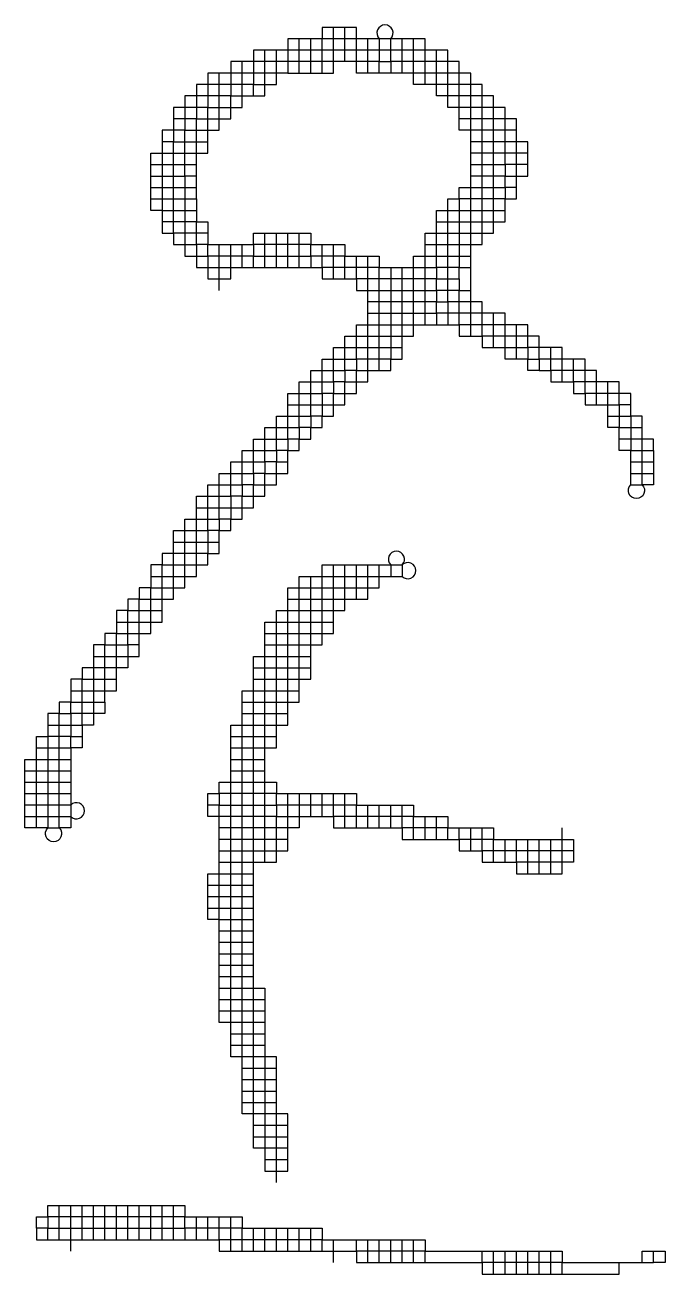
# Model space of a CAD drawing. Extents: x -138012 to 2129925, y -311560 to 0.
# Drawn here: x -133955 to -133675, y -174320 to -173774 of the extents above; entities that cross this region are included whole.
import ezdxf

# ---------------------------------------------------------------- set-up
doc = ezdxf.new("R2010")
doc.units = 0
doc.header["$LTSCALE"] = 1000
doc.header["$MEASUREMENT"] = 0
doc.layers.get('0').update_dxf_attribs({"linetype": 'CONTINUOUS'})
doc.layers.add('PUB_TEXT', color=7, linetype='CONTINUOUS')

# ---------------------------------------------------------------- blocks, each defined once
blk = doc.blocks.new('TSH')
at = {"color": 37, "linetype": 'Continuous'}
blk.add_lwpolyline([(863660.99, -675392.7), (863665.99, -675392.7), (863670.99, -675392.7), (863675.99, -675392.7), (863675.99, -675387.7), (863675.99, -675382.7), (863675.99, -675377.7), (863675.99, -675372.7), (863680.99, -675372.7), (863680.99, -675367.7), (863685.99, -675367.7), (863685.99, -675362.7), (863685.99, -675357.7), (863690.99, -675357.7), (863690.99, -675352.7), (863695.99, -675352.7), (863695.99, -675347.7), (863700.99, -675347.7), (863700.99, -675342.7), (863705.99, -675342.7), (863705.99, -675337.7), (863710.99, -675337.7), (863710.99, -675332.7), (863715.99, -675332.7), (863715.99, -675327.7), (863720.99, -675327.7), (863720.99, -675322.7), (863725.99, -675322.7), (863725.99, -675317.7), (863725.99, -675312.7), (863730.99, -675312.7), (863730.99, -675307.7), (863735.99, -675307.7), (863735.99, -675302.7), (863740.99, -675302.7), (863740.99, -675297.7), (863745.99, -675297.7), (863745.99, -675292.7), (863750.99, -675292.7), (863750.99, -675287.7), (863755.99, -675287.7), (863760.99, -675287.7), (863765.99, -675287.7), (863770.99, -675287.7), (863775.99, -675287.7), (863775.99, -675282.7), (863775.99, -675277.7), (863775.99, -675272.7), (863775.99, -675267.7), (863775.99, -675262.7), (863775.99, -675257.7), (863780.99, -675257.7), (863785.99, -675257.7), (863785.99, -675252.7), (863790.99, -675252.7), (863790.99, -675247.7), (863790.99, -675242.7), (863795.99, -675242.7), (863795.99, -675247.7), (863800.99, -675247.7), (863805.99, -675247.7), (863805.99, -675242.7), (863810.99, -675242.7), (863810.99, -675237.7), (863815.99, -675237.7), (863815.99, -675232.7), (863815.99, -675227.7), (863820.99, -675227.7), (863820.99, -675222.7), (863820.99, -675217.7), (863825.99, -675217.7), (863825.99, -675212.7), (863825.99, -675207.7), (863825.99, -675202.7), (863820.99, -675202.7), (863820.99, -675197.7), (863820.99, -675192.7), (863815.99, -675192.7), (863815.99, -675187.7), (863810.99, -675187.7), (863810.99, -675182.7), (863805.99, -675182.7), (863805.99, -675177.7), (863800.99, -675177.7), (863800.99, -675172.7), (863795.99, -675172.7), (863795.99, -675167.7), (863790.99, -675167.7), (863790.99, -675162.7), (863780.99, -675162.7), (863780.99, -675157.7), (863765.99, -675157.7, 2.414214), (863760.99, -675157.7), (863760.99, -675162.7), (863755.99, -675162.7), (863750.99, -675162.7), (863745.99, -675162.7), (863740.99, -675162.7), (863735.99, -675162.7), (863730.99, -675162.7), (863725.99, -675162.7), (863720.99, -675162.7), (863720.99, -675167.7), (863715.99, -675167.7), (863710.99, -675167.7), (863705.99, -675167.7), (863705.99, -675172.7), (863700.99, -675172.7), (863695.99, -675172.7), (863695.99, -675177.7), (863690.99, -675177.7), (863685.99, -675177.7), (863685.99, -675182.7), (863680.99, -675182.7), (863680.99, -675187.7), (863675.99, -675187.7), (863675.99, -675192.7), (863670.99, -675192.7)], format="xyb", dxfattribs=at)
at = {"color": 252, "linetype": 'Continuous'}
for points in [[(863720.99, -675172.7), (863725.99, -675172.7), (863730.99, -675172.7), (863735.99, -675172.7), (863740.99, -675172.7), (863740.99, -675167.7), (863740.99, -675162.7), (863740.99, -675157.7), (863740.99, -675152.7)], [(863680.99, -675362.7), (863685.99, -675362.7), (863690.99, -675362.7), (863695.99, -675362.7), (863700.99, -675362.7), (863700.99, -675357.7), (863705.99, -675357.7), (863705.99, -675352.7), (863710.99, -675352.7), (863710.99, -675347.7), (863715.99, -675347.7), (863720.99, -675347.7), (863720.99, -675342.7), (863720.99, -675337.7), (863725.99, -675337.7), (863725.99, -675332.7), (863730.99, -675332.7), (863730.99, -675327.7), (863735.99, -675327.7), (863735.99, -675322.7), (863740.99, -675322.7), (863740.99, -675317.7), (863745.99, -675317.7), (863745.99, -675312.7), (863750.99, -675312.7), (863750.99, -675307.7), (863750.99, -675302.7), (863755.99, -675302.7), (863760.99, -675302.7), (863765.99, -675302.7), (863765.99, -675297.7), (863770.99, -675297.7), (863770.99, -675292.7), (863770.99, -675287.7), (863770.99, -675282.7), (863770.99, -675277.7), (863770.99, -675272.7), (863770.99, -675267.7), (863770.99, -675262.7), (863770.99, -675257.7)], [(863645.99, -675412.7), (863650.99, -675412.7), (863655.99, -675412.7), (863655.99, -675407.7), (863660.99, -675407.7), (863660.99, -675402.7), (863665.99, -675402.7), (863670.99, -675402.7), (863670.99, -675397.7), (863675.99, -675397.7), (863675.99, -675392.7), (863680.99, -675392.7), (863680.99, -675387.7), (863685.99, -675387.7), (863685.99, -675382.7), (863690.99, -675382.7), (863690.99, -675377.7), (863690.99, -675372.7), (863695.99, -675372.7), (863695.99, -675367.7), (863700.99, -675367.7), (863700.99, -675362.7), (863705.99, -675362.7), (863705.99, -675357.7), (863710.99, -675357.7), (863710.99, -675352.7), (863715.99, -675352.7), (863715.99, -675347.7), (863715.99, -675342.7), (863720.99, -675342.7)], [(863690.99, -675517.7), (863695.99, -675517.7), (863700.99, -675517.7), (863705.99, -675517.7), (863710.99, -675517.7), (863715.99, -675517.7), (863715.99, -675512.7), (863720.99, -675512.7), (863720.99, -675507.7), (863720.99, -675502.7), (863720.99, -675497.7), (863720.99, -675492.7), (863720.99, -675487.7)], [(863785.99, -675507.7), (863785.99, -675502.7), (863785.99, -675497.7)], [(863825.99, -675522.7), (863825.99, -675517.7), (863825.99, -675512.7), (863825.99, -675507.7)], [(863830.99, -675522.7), (863830.99, -675517.7), (863830.99, -675512.7), (863830.99, -675507.7)], [(863610.99, -675677.7), (863610.99, -675682.7), (863615.99, -675682.7), (863615.99, -675677.7), (863610.99, -675677.7), (863610.99, -675672.7), (863615.99, -675672.7), (863615.99, -675667.7), (863675.99, -675667.7), (863675.99, -675672.7), (863700.99, -675672.7), (863700.99, -675677.7), (863735.99, -675677.7), (863735.99, -675682.7), (863780.99, -675682.7), (863780.99, -675687.7), (863840.99, -675687.7), (863840.99, -675692.7), (863875.99, -675692.7), (863880.99, -675692.7), (863880.99, -675687.7)], [(863665.99, -675682.7), (863665.99, -675677.7), (863665.99, -675672.7), (863665.99, -675667.7)], [(863670.99, -675682.7), (863670.99, -675677.7), (863670.99, -675672.7), (863670.99, -675667.7)], [(863695.99, -675687.7), (863695.99, -675682.7), (863695.99, -675677.7), (863695.99, -675672.7)], [(863725.99, -675687.7), (863725.99, -675682.7), (863725.99, -675677.7)], [(863615.99, -675682.7), (863620.99, -675682.7), (863625.99, -675682.7), (863630.99, -675682.7), (863635.99, -675682.7), (863640.99, -675682.7), (863645.99, -675682.7), (863650.99, -675682.7), (863655.99, -675682.7), (863660.99, -675682.7), (863665.99, -675682.7), (863670.99, -675682.7), (863675.99, -675682.7), (863680.99, -675682.7), (863685.99, -675682.7), (863690.99, -675682.7), (863690.99, -675687.7), (863695.99, -675687.7), (863700.99, -675687.7), (863705.99, -675687.7), (863710.99, -675687.7), (863715.99, -675687.7), (863720.99, -675687.7), (863725.99, -675687.7), (863730.99, -675687.7), (863735.99, -675687.7), (863740.99, -675687.7), (863745.99, -675687.7), (863750.99, -675687.7), (863750.99, -675692.7), (863755.99, -675692.7), (863760.99, -675692.7), (863765.99, -675692.7), (863770.99, -675692.7), (863775.99, -675692.7), (863780.99, -675692.7), (863785.99, -675692.7), (863790.99, -675692.7), (863795.99, -675692.7), (863800.99, -675692.7), (863805.99, -675692.7), (863805.99, -675697.7), (863810.99, -675697.7), (863815.99, -675697.7), (863820.99, -675697.7), (863825.99, -675697.7), (863830.99, -675697.7), (863835.99, -675697.7), (863840.99, -675697.7), (863845.99, -675697.7), (863850.99, -675697.7), (863855.99, -675697.7), (863860.99, -675697.7), (863865.99, -675697.7), (863865.99, -675692.7)], [(863740.99, -675692.7), (863740.99, -675687.7), (863740.99, -675682.7)], [(863755.99, -675692.7), (863755.99, -675687.7), (863755.99, -675682.7)], [(863760.99, -675692.7), (863760.99, -675687.7), (863760.99, -675682.7)], [(863765.99, -675692.7), (863765.99, -675687.7), (863765.99, -675682.7)], [(863770.99, -675692.7), (863770.99, -675687.7), (863770.99, -675682.7)], [(863775.99, -675692.7), (863775.99, -675687.7), (863775.99, -675682.7)], [(863810.99, -675697.7), (863810.99, -675692.7), (863810.99, -675687.7)], [(863815.99, -675697.7), (863815.99, -675692.7), (863815.99, -675687.7)], [(863820.99, -675697.7), (863820.99, -675692.7), (863820.99, -675687.7)], [(863825.99, -675697.7), (863825.99, -675692.7), (863825.99, -675687.7)], [(863830.99, -675697.7), (863830.99, -675692.7), (863830.99, -675687.7)], [(863835.99, -675697.7), (863835.99, -675692.7), (863835.99, -675687.7)]]:
    blk.add_lwpolyline(points, dxfattribs=at)
at = {"color": 117, "linetype": 'Continuous'}
for points in [[(863780.99, -675247.7), (863785.99, -675247.7), (863785.99, -675242.7), (863790.99, -675242.7), (863790.99, -675237.7), (863790.99, -675232.7), (863795.99, -675232.7), (863795.99, -675237.7), (863800.99, -675237.7), (863805.99, -675237.7), (863810.99, -675237.7), (863810.99, -675232.7), (863810.99, -675227.7), (863810.99, -675222.7), (863810.99, -675217.7), (863810.99, -675212.7), (863810.99, -675207.7), (863810.99, -675202.7), (863810.99, -675197.7), (863810.99, -675192.7), (863810.99, -675187.7), (863805.99, -675187.7), (863805.99, -675182.7), (863800.99, -675182.7), (863800.99, -675177.7), (863795.99, -675177.7), (863795.99, -675172.7), (863790.99, -675172.7), (863790.99, -675167.7), (863785.99, -675167.7), (863780.99, -675167.7), (863780.99, -675162.7), (863775.99, -675162.7), (863770.99, -675162.7), (863765.99, -675162.7), (863765.99, -675157.7), (863760.99, -675157.7), (863750.99, -675157.7), (863750.99, -675152.7), (863735.99, -675152.7), (863735.99, -675157.7)], [(863665.99, -675207.7), (863670.99, -675207.7), (863670.99, -675202.7), (863675.99, -675202.7), (863675.99, -675197.7), (863680.99, -675197.7), (863680.99, -675192.7), (863685.99, -675192.7), (863685.99, -675187.7), (863690.99, -675187.7), (863695.99, -675187.7), (863700.99, -675187.7), (863700.99, -675182.7), (863700.99, -675177.7), (863700.99, -675172.7), (863700.99, -675167.7)], [(863800.99, -675212.7), (863805.99, -675212.7), (863810.99, -675212.7), (863815.99, -675212.7), (863815.99, -675217.7), (863820.99, -675217.7), (863820.99, -675212.7), (863815.99, -675212.7), (863815.99, -675207.7), (863810.99, -675207.7), (863805.99, -675207.7), (863800.99, -675207.7)], [(863820.99, -675222.7), (863815.99, -675222.7), (863815.99, -675217.7), (863810.99, -675217.7), (863805.99, -675217.7), (863800.99, -675217.7)], [(863870.99, -675347.7), (863875.99, -675347.7), (863880.99, -675347.7)], [(863705.99, -675637.7), (863710.99, -675637.7), (863715.99, -675637.7), (863720.99, -675637.7)]]:
    blk.add_lwpolyline(points, dxfattribs=at)
at = {"color": 251, "linetype": 'Continuous'}
for points in [[(863745.99, -675167.7), (863745.99, -675162.7), (863745.99, -675157.7), (863745.99, -675152.7)], [(863750.99, -675157.7), (863745.99, -675157.7), (863740.99, -675157.7), (863735.99, -675157.7), (863720.99, -675157.7), (863720.99, -675162.7), (863705.99, -675162.7), (863705.99, -675167.7), (863695.99, -675167.7), (863695.99, -675172.7), (863685.99, -675172.7), (863685.99, -675177.7), (863680.99, -675177.7), (863680.99, -675182.7), (863675.99, -675182.7), (863675.99, -675187.7), (863670.99, -675187.7), (863670.99, -675192.7), (863670.99, -675197.7), (863665.99, -675197.7), (863665.99, -675202.7), (863665.99, -675207.7), (863665.99, -675212.7), (863665.99, -675217.7), (863665.99, -675222.7), (863665.99, -675227.7), (863665.99, -675232.7), (863665.99, -675237.7), (863665.99, -675242.7), (863670.99, -675242.7), (863670.99, -675247.7), (863675.99, -675247.7), (863675.99, -675252.7), (863680.99, -675252.7), (863680.99, -675257.7), (863685.99, -675257.7), (863685.99, -675262.7), (863690.99, -675262.7), (863695.99, -675262.7), (863695.99, -675257.7), (863695.99, -675252.7), (863695.99, -675247.7)], [(863725.99, -675172.7), (863725.99, -675167.7), (863725.99, -675162.7), (863725.99, -675157.7)], [(863730.99, -675172.7), (863730.99, -675167.7), (863730.99, -675162.7), (863730.99, -675157.7)], [(863735.99, -675172.7), (863735.99, -675167.7), (863735.99, -675162.7), (863735.99, -675157.7)], [(863760.99, -675172.7), (863760.99, -675167.7), (863755.99, -675167.7), (863750.99, -675167.7), (863750.99, -675162.7), (863750.99, -675157.7)], [(863755.99, -675172.7), (863755.99, -675167.7), (863755.99, -675162.7), (863755.99, -675157.7)], [(863770.99, -675172.7), (863770.99, -675167.7), (863770.99, -675162.7), (863770.99, -675157.7)], [(863780.99, -675177.7), (863780.99, -675172.7), (863775.99, -675172.7), (863775.99, -675167.7), (863775.99, -675162.7), (863775.99, -675157.7)], [(863660.99, -675212.7), (863665.99, -675212.7), (863670.99, -675212.7), (863670.99, -675207.7), (863675.99, -675207.7), (863675.99, -675202.7), (863680.99, -675202.7), (863680.99, -675197.7), (863685.99, -675197.7), (863690.99, -675197.7), (863690.99, -675192.7), (863695.99, -675192.7), (863695.99, -675187.7), (863695.99, -675182.7), (863700.99, -675182.7), (863705.99, -675182.7), (863710.99, -675182.7), (863710.99, -675177.7), (863715.99, -675177.7), (863715.99, -675172.7), (863715.99, -675167.7), (863715.99, -675162.7)], [(863765.99, -675167.7), (863765.99, -675162.7), (863760.99, -675162.7), (863760.99, -675167.7), (863765.99, -675167.7)], [(863800.99, -675287.7), (863800.99, -675282.7), (863800.99, -675277.7), (863800.99, -675272.7), (863800.99, -675267.7), (863800.99, -675262.7), (863800.99, -675257.7), (863800.99, -675252.7), (863800.99, -675247.7), (863800.99, -675242.7), (863800.99, -675237.7), (863800.99, -675232.7), (863800.99, -675227.7), (863800.99, -675222.7), (863800.99, -675217.7), (863800.99, -675212.7), (863800.99, -675207.7), (863800.99, -675202.7), (863800.99, -675197.7), (863795.99, -675197.7), (863795.99, -675192.7), (863795.99, -675187.7), (863795.99, -675182.7), (863790.99, -675182.7), (863790.99, -675177.7), (863785.99, -675177.7), (863785.99, -675172.7), (863785.99, -675167.7), (863785.99, -675162.7)], [(863825.99, -675207.7), (863820.99, -675207.7), (863820.99, -675202.7), (863815.99, -675202.7), (863815.99, -675197.7), (863810.99, -675197.7), (863805.99, -675197.7), (863805.99, -675192.7), (863800.99, -675192.7), (863800.99, -675187.7), (863795.99, -675187.7), (863790.99, -675187.7), (863790.99, -675182.7), (863785.99, -675182.7), (863785.99, -675177.7), (863780.99, -675177.7), (863775.99, -675177.7), (863775.99, -675172.7), (863770.99, -675172.7), (863765.99, -675172.7), (863760.99, -675172.7), (863755.99, -675172.7), (863750.99, -675172.7), (863750.99, -675167.7), (863745.99, -675167.7), (863740.99, -675167.7), (863735.99, -675167.7), (863730.99, -675167.7), (863725.99, -675167.7), (863720.99, -675167.7), (863720.99, -675172.7), (863715.99, -675172.7), (863710.99, -675172.7), (863705.99, -675172.7), (863705.99, -675177.7), (863700.99, -675177.7), (863695.99, -675177.7), (863695.99, -675182.7), (863690.99, -675182.7), (863685.99, -675182.7), (863685.99, -675187.7), (863680.99, -675187.7), (863680.99, -675192.7), (863675.99, -675192.7), (863675.99, -675197.7), (863670.99, -675197.7), (863670.99, -675202.7), (863665.99, -675202.7)], [(863680.99, -675217.7), (863680.99, -675212.7), (863680.99, -675207.7), (863685.99, -675207.7), (863685.99, -675202.7), (863685.99, -675197.7), (863685.99, -675192.7), (863690.99, -675192.7), (863690.99, -675187.7), (863690.99, -675182.7), (863690.99, -675177.7), (863690.99, -675172.7)], [(863660.99, -675217.7), (863665.99, -675217.7), (863670.99, -675217.7), (863675.99, -675217.7), (863675.99, -675212.7), (863680.99, -675212.7)], [(863680.99, -675227.7), (863680.99, -675222.7), (863680.99, -675217.7), (863675.99, -675217.7), (863675.99, -675222.7), (863675.99, -675227.7), (863675.99, -675232.7), (863675.99, -675237.7), (863675.99, -675242.7), (863675.99, -675247.7), (863680.99, -675247.7), (863680.99, -675252.7), (863685.99, -675252.7), (863685.99, -675257.7), (863690.99, -675257.7), (863695.99, -675257.7), (863700.99, -675257.7), (863705.99, -675257.7), (863710.99, -675257.7), (863715.99, -675257.7), (863720.99, -675257.7), (863725.99, -675257.7), (863730.99, -675257.7), (863735.99, -675257.7), (863735.99, -675262.7), (863740.99, -675262.7), (863745.99, -675262.7), (863750.99, -675262.7), (863750.99, -675267.7), (863755.99, -675267.7), (863760.99, -675267.7), (863765.99, -675267.7), (863770.99, -675267.7), (863775.99, -675267.7), (863780.99, -675267.7), (863785.99, -675267.7), (863785.99, -675262.7), (863790.99, -675262.7), (863790.99, -675257.7), (863790.99, -675252.7), (863795.99, -675252.7), (863795.99, -675257.7), (863800.99, -675257.7)], [(863660.99, -675222.7), (863665.99, -675222.7), (863670.99, -675222.7), (863675.99, -675222.7), (863680.99, -675222.7)], [(863780.99, -675282.7), (863780.99, -675277.7), (863780.99, -675272.7), (863780.99, -675267.7), (863780.99, -675262.7), (863780.99, -675257.7), (863780.99, -675252.7), (863780.99, -675247.7), (863780.99, -675242.7), (863785.99, -675242.7), (863785.99, -675237.7), (863785.99, -675232.7), (863790.99, -675232.7), (863790.99, -675227.7), (863795.99, -675227.7), (863795.99, -675222.7), (863800.99, -675222.7), (863805.99, -675222.7), (863810.99, -675222.7), (863815.99, -675222.7), (863815.99, -675227.7), (863810.99, -675227.7), (863805.99, -675227.7), (863800.99, -675227.7), (863795.99, -675227.7), (863795.99, -675232.7), (863800.99, -675232.7), (863805.99, -675232.7), (863810.99, -675232.7), (863815.99, -675232.7)], [(863660.99, -675227.7), (863665.99, -675227.7), (863670.99, -675227.7), (863675.99, -675227.7), (863680.99, -675227.7), (863680.99, -675232.7), (863680.99, -675237.7), (863685.99, -675237.7), (863685.99, -675242.7), (863685.99, -675247.7), (863705.99, -675247.7), (863705.99, -675242.7), (863730.99, -675242.7), (863730.99, -675247.7), (863745.99, -675247.7), (863745.99, -675252.7), (863760.99, -675252.7), (863760.99, -675257.7), (863775.99, -675257.7), (863775.99, -675252.7), (863780.99, -675252.7), (863785.99, -675252.7), (863785.99, -675247.7), (863790.99, -675247.7), (863795.99, -675247.7), (863795.99, -675252.7), (863800.99, -675252.7)], [(863710.99, -675257.7), (863710.99, -675252.7), (863710.99, -675247.7), (863710.99, -675242.7)], [(863715.99, -675257.7), (863715.99, -675252.7), (863715.99, -675247.7), (863715.99, -675242.7)], [(863720.99, -675257.7), (863720.99, -675252.7), (863720.99, -675247.7), (863720.99, -675242.7)], [(863725.99, -675257.7), (863725.99, -675252.7), (863725.99, -675247.7), (863725.99, -675242.7)], [(863690.99, -675267.7), (863690.99, -675262.7), (863690.99, -675257.7), (863690.99, -675252.7), (863690.99, -675247.7)], [(863740.99, -675262.7), (863740.99, -675257.7), (863740.99, -675252.7), (863740.99, -675247.7)], [(863720.99, -675317.7), (863725.99, -675317.7), (863730.99, -675317.7), (863735.99, -675317.7), (863740.99, -675317.7), (863740.99, -675312.7), (863745.99, -675312.7), (863745.99, -675307.7), (863750.99, -675307.7), (863755.99, -675307.7), (863755.99, -675302.7), (863755.99, -675297.7), (863755.99, -675292.7), (863755.99, -675287.7), (863755.99, -675282.7), (863755.99, -675277.7), (863755.99, -675272.7), (863755.99, -675267.7), (863755.99, -675262.7), (863755.99, -675257.7), (863755.99, -675252.7)], [(863755.99, -675277.7), (863760.99, -675277.7), (863765.99, -675277.7), (863770.99, -675277.7), (863775.99, -675277.7), (863780.99, -675277.7), (863785.99, -675277.7), (863785.99, -675272.7), (863790.99, -675272.7), (863790.99, -675267.7), (863790.99, -675262.7), (863795.99, -675262.7), (863795.99, -675267.7), (863800.99, -675267.7)], [(863870.99, -675352.7), (863875.99, -675352.7), (863875.99, -675347.7), (863875.99, -675342.7), (863875.99, -675337.7), (863875.99, -675332.7), (863875.99, -675327.7), (863875.99, -675322.7), (863870.99, -675322.7), (863870.99, -675317.7), (863870.99, -675312.7), (863865.99, -675312.7), (863865.99, -675307.7), (863855.99, -675307.7), (863855.99, -675302.7), (863850.99, -675302.7), (863850.99, -675297.7), (863840.99, -675297.7), (863840.99, -675292.7), (863830.99, -675292.7), (863830.99, -675287.7), (863825.99, -675287.7), (863825.99, -675282.7), (863815.99, -675282.7), (863815.99, -675277.7), (863805.99, -675277.7), (863805.99, -675272.7), (863800.99, -675272.7), (863795.99, -675272.7), (863795.99, -675267.7), (863790.99, -675267.7), (863785.99, -675267.7), (863785.99, -675272.7), (863780.99, -675272.7), (863775.99, -675272.7), (863770.99, -675272.7), (863765.99, -675272.7), (863760.99, -675272.7), (863755.99, -675272.7)], [(863870.99, -675317.7), (863865.99, -675317.7), (863865.99, -675312.7), (863860.99, -675312.7), (863855.99, -675312.7), (863855.99, -675307.7), (863850.99, -675307.7), (863850.99, -675302.7), (863845.99, -675302.7), (863840.99, -675302.7), (863840.99, -675297.7), (863835.99, -675297.7), (863830.99, -675297.7), (863830.99, -675292.7), (863825.99, -675292.7), (863825.99, -675287.7), (863820.99, -675287.7), (863815.99, -675287.7), (863815.99, -675282.7), (863810.99, -675282.7), (863805.99, -675282.7), (863805.99, -675277.7), (863800.99, -675277.7), (863795.99, -675277.7), (863795.99, -675272.7), (863790.99, -675272.7), (863790.99, -675277.7), (863790.99, -675282.7)], [(863830.99, -675302.7), (863825.99, -675302.7), (863825.99, -675297.7), (863820.99, -675297.7), (863815.99, -675297.7), (863815.99, -675292.7), (863815.99, -675287.7), (863810.99, -675287.7), (863805.99, -675287.7), (863805.99, -675282.7), (863800.99, -675282.7), (863795.99, -675282.7), (863795.99, -675277.7), (863790.99, -675277.7), (863785.99, -675277.7), (863785.99, -675282.7)], [(863810.99, -675292.7), (863810.99, -675287.7), (863810.99, -675282.7), (863810.99, -675277.7)], [(863615.99, -675457.7), (863620.99, -675457.7), (863620.99, -675452.7), (863625.99, -675452.7), (863625.99, -675447.7), (863630.99, -675447.7), (863630.99, -675442.7), (863635.99, -675442.7), (863640.99, -675442.7), (863645.99, -675442.7), (863645.99, -675437.7), (863645.99, -675432.7), (863645.99, -675427.7), (863645.99, -675422.7), (863650.99, -675422.7), (863650.99, -675417.7), (863655.99, -675417.7), (863655.99, -675412.7), (863660.99, -675412.7), (863665.99, -675412.7), (863665.99, -675407.7), (863665.99, -675402.7), (863665.99, -675397.7), (863670.99, -675397.7), (863670.99, -675392.7), (863670.99, -675387.7), (863670.99, -675382.7), (863670.99, -675377.7), (863670.99, -675372.7), (863675.99, -675372.7), (863675.99, -675367.7), (863680.99, -675367.7), (863680.99, -675362.7), (863680.99, -675357.7), (863685.99, -675357.7), (863685.99, -675352.7), (863690.99, -675352.7), (863690.99, -675347.7), (863695.99, -675347.7), (863695.99, -675342.7), (863700.99, -675342.7), (863700.99, -675337.7), (863705.99, -675337.7), (863705.99, -675332.7), (863710.99, -675332.7), (863710.99, -675327.7), (863715.99, -675327.7), (863715.99, -675322.7), (863720.99, -675322.7), (863720.99, -675317.7), (863720.99, -675312.7), (863725.99, -675312.7), (863725.99, -675307.7), (863730.99, -675307.7), (863730.99, -675302.7), (863735.99, -675302.7), (863735.99, -675297.7), (863740.99, -675297.7), (863740.99, -675292.7), (863745.99, -675292.7), (863745.99, -675287.7), (863750.99, -675287.7), (863750.99, -675282.7), (863755.99, -675282.7), (863760.99, -675282.7), (863765.99, -675282.7), (863770.99, -675282.7), (863775.99, -675282.7), (863780.99, -675282.7), (863785.99, -675282.7), (863790.99, -675282.7), (863795.99, -675282.7), (863795.99, -675287.7), (863800.99, -675287.7), (863805.99, -675287.7), (863805.99, -675292.7), (863810.99, -675292.7), (863815.99, -675292.7), (863820.99, -675292.7), (863825.99, -675292.7), (863825.99, -675297.7), (863830.99, -675297.7), (863830.99, -675302.7), (863835.99, -675302.7), (863835.99, -675307.7), (863840.99, -675307.7), (863845.99, -675307.7), (863845.99, -675312.7), (863850.99, -675312.7), (863850.99, -675317.7), (863855.99, -675317.7), (863860.99, -675317.7), (863865.99, -675317.7), (863865.99, -675322.7), (863870.99, -675322.7), (863870.99, -675327.7), (863875.99, -675327.7)], [(863820.99, -675297.7), (863820.99, -675292.7), (863820.99, -675287.7), (863820.99, -675282.7)], [(863840.99, -675307.7), (863840.99, -675302.7), (863835.99, -675302.7), (863835.99, -675297.7), (863835.99, -675292.7)], [(863855.99, -675317.7), (863855.99, -675312.7), (863850.99, -675312.7), (863850.99, -675307.7), (863845.99, -675307.7), (863845.99, -675302.7), (863845.99, -675297.7)], [(863880.99, -675337.7), (863880.99, -675332.7), (863875.99, -675332.7), (863870.99, -675332.7), (863865.99, -675332.7)], [(863670.99, -675377.7), (863675.99, -675377.7), (863680.99, -675377.7), (863685.99, -675377.7), (863690.99, -675377.7)], [(863705.99, -675432.7), (863710.99, -675432.7), (863715.99, -675432.7), (863715.99, -675427.7), (863720.99, -675427.7), (863720.99, -675422.7), (863725.99, -675422.7), (863725.99, -675417.7), (863730.99, -675417.7), (863735.99, -675417.7), (863740.99, -675417.7), (863740.99, -675412.7), (863740.99, -675407.7), (863740.99, -675402.7), (863740.99, -675397.7), (863740.99, -675392.7), (863740.99, -675387.7)], [(863710.99, -675422.7), (863715.99, -675422.7), (863715.99, -675417.7), (863720.99, -675417.7), (863720.99, -675412.7), (863725.99, -675412.7), (863725.99, -675407.7), (863730.99, -675407.7), (863735.99, -675407.7), (863735.99, -675402.7), (863740.99, -675402.7), (863745.99, -675402.7), (863750.99, -675402.7), (863755.99, -675402.7), (863755.99, -675397.7), (863760.99, -675397.7), (863760.99, -675392.7), (863760.99, -675387.7)], [(863750.99, -675402.7), (863750.99, -675397.7), (863750.99, -675392.7), (863750.99, -675387.7)], [(863700.99, -675457.7), (863705.99, -675457.7), (863710.99, -675457.7), (863715.99, -675457.7), (863720.99, -675457.7), (863720.99, -675452.7), (863720.99, -675447.7), (863725.99, -675447.7), (863725.99, -675442.7), (863725.99, -675437.7), (863730.99, -675437.7), (863730.99, -675432.7), (863730.99, -675427.7), (863730.99, -675422.7), (863730.99, -675417.7), (863730.99, -675412.7), (863730.99, -675407.7), (863730.99, -675402.7), (863730.99, -675397.7), (863730.99, -675392.7)], [(863635.99, -675427.7), (863640.99, -675427.7), (863645.99, -675427.7), (863650.99, -675427.7), (863655.99, -675427.7), (863655.99, -675422.7), (863655.99, -675417.7), (863660.99, -675417.7), (863660.99, -675412.7), (863660.99, -675407.7), (863665.99, -675407.7)], [(863655.99, -675422.7), (863650.99, -675422.7), (863650.99, -675427.7), (863650.99, -675432.7), (863645.99, -675432.7), (863640.99, -675432.7), (863635.99, -675432.7), (863630.99, -675432.7), (863630.99, -675437.7), (863625.99, -675437.7), (863625.99, -675442.7), (863625.99, -675447.7), (863620.99, -675447.7), (863620.99, -675452.7), (863615.99, -675452.7), (863615.99, -675457.7), (863615.99, -675462.7), (863615.99, -675467.7), (863615.99, -675472.7), (863615.99, -675477.7), (863615.99, -675482.7), (863615.99, -675487.7), (863615.99, -675492.7), (863615.99, -675497.7), (863615.99, -675502.7), (863620.99, -675502.7), (863620.99, -675497.7), (863620.99, -675492.7), (863620.99, -675487.7), (863620.99, -675482.7), (863620.99, -675477.7), (863620.99, -675472.7), (863620.99, -675467.7), (863625.99, -675467.7), (863625.99, -675462.7), (863620.99, -675462.7), (863615.99, -675462.7)], [(863700.99, -675447.7), (863705.99, -675447.7), (863710.99, -675447.7), (863715.99, -675447.7), (863720.99, -675447.7), (863720.99, -675442.7), (863725.99, -675442.7)], [(863605.99, -675482.7), (863610.99, -675482.7), (863615.99, -675482.7), (863620.99, -675482.7), (863625.99, -675482.7)], [(863710.99, -675587.7), (863705.99, -675587.7), (863700.99, -675587.7), (863695.99, -675587.7), (863690.99, -675587.7), (863690.99, -675582.7), (863690.99, -675577.7), (863690.99, -675572.7), (863690.99, -675567.7), (863690.99, -675562.7), (863690.99, -675557.7), (863690.99, -675552.7), (863690.99, -675547.7), (863690.99, -675542.7), (863690.99, -675537.7), (863690.99, -675532.7), (863690.99, -675527.7), (863690.99, -675522.7), (863690.99, -675517.7), (863690.99, -675512.7), (863690.99, -675507.7), (863690.99, -675502.7), (863690.99, -675497.7), (863685.99, -675497.7), (863685.99, -675492.7), (863685.99, -675487.7), (863690.99, -675487.7), (863690.99, -675482.7), (863695.99, -675482.7), (863700.99, -675482.7), (863705.99, -675482.7), (863710.99, -675482.7), (863715.99, -675482.7), (863715.99, -675487.7), (863750.99, -675487.7), (863750.99, -675492.7), (863775.99, -675492.7), (863775.99, -675497.7), (863790.99, -675497.7), (863790.99, -675502.7), (863810.99, -675502.7), (863810.99, -675507.7), (863840.99, -675507.7), (863845.99, -675507.7), (863845.99, -675512.7), (863845.99, -675517.7), (863840.99, -675517.7), (863835.99, -675517.7), (863830.99, -675517.7), (863825.99, -675517.7), (863820.99, -675517.7), (863820.99, -675512.7), (863820.99, -675507.7)], [(863605.99, -675487.7), (863610.99, -675487.7), (863615.99, -675487.7), (863620.99, -675487.7), (863625.99, -675487.7)], [(863725.99, -675487.7), (863725.99, -675492.7), (863725.99, -675497.7), (863725.99, -675502.7), (863720.99, -675502.7), (863715.99, -675502.7), (863715.99, -675497.7), (863710.99, -675497.7), (863705.99, -675497.7), (863700.99, -675497.7), (863695.99, -675497.7), (863690.99, -675497.7), (863690.99, -675492.7), (863695.99, -675492.7), (863700.99, -675492.7), (863705.99, -675492.7), (863710.99, -675492.7), (863715.99, -675492.7), (863715.99, -675497.7), (863720.99, -675497.7), (863725.99, -675497.7), (863730.99, -675497.7), (863735.99, -675497.7), (863740.99, -675497.7), (863740.99, -675502.7), (863745.99, -675502.7), (863750.99, -675502.7), (863755.99, -675502.7), (863760.99, -675502.7), (863765.99, -675502.7), (863770.99, -675502.7), (863770.99, -675507.7), (863775.99, -675507.7), (863780.99, -675507.7), (863785.99, -675507.7), (863790.99, -675507.7), (863795.99, -675507.7), (863795.99, -675512.7), (863800.99, -675512.7), (863805.99, -675512.7), (863805.99, -675517.7), (863810.99, -675517.7), (863815.99, -675517.7), (863820.99, -675517.7), (863820.99, -675522.7), (863825.99, -675522.7), (863830.99, -675522.7), (863835.99, -675522.7), (863840.99, -675522.7), (863840.99, -675517.7), (863840.99, -675512.7), (863840.99, -675507.7), (863840.99, -675502.7)], [(863730.99, -675497.7), (863730.99, -675492.7), (863730.99, -675487.7)], [(863735.99, -675497.7), (863735.99, -675492.7), (863735.99, -675487.7)], [(863750.99, -675502.7), (863750.99, -675497.7), (863745.99, -675497.7), (863740.99, -675497.7), (863740.99, -675492.7), (863740.99, -675487.7)], [(863745.99, -675502.7), (863745.99, -675497.7), (863745.99, -675492.7), (863745.99, -675487.7)], [(863755.99, -675502.7), (863755.99, -675497.7), (863755.99, -675492.7)], [(863760.99, -675502.7), (863760.99, -675497.7), (863760.99, -675492.7)], [(863765.99, -675502.7), (863765.99, -675497.7), (863765.99, -675492.7)], [(863775.99, -675507.7), (863775.99, -675502.7), (863770.99, -675502.7), (863770.99, -675497.7), (863770.99, -675492.7)], [(863780.99, -675507.7), (863780.99, -675502.7), (863780.99, -675497.7)], [(863720.99, -675507.7), (863715.99, -675507.7), (863715.99, -675502.7), (863710.99, -675502.7), (863705.99, -675502.7), (863700.99, -675502.7), (863695.99, -675502.7), (863690.99, -675502.7)], [(863845.99, -675512.7), (863840.99, -675512.7), (863835.99, -675512.7), (863830.99, -675512.7), (863825.99, -675512.7), (863820.99, -675512.7), (863815.99, -675512.7), (863810.99, -675512.7), (863810.99, -675507.7), (863805.99, -675507.7), (863800.99, -675507.7), (863795.99, -675507.7), (863795.99, -675502.7)], [(863800.99, -675512.7), (863800.99, -675507.7), (863800.99, -675502.7)], [(863810.99, -675517.7), (863810.99, -675512.7), (863805.99, -675512.7), (863805.99, -675507.7), (863805.99, -675502.7)], [(863690.99, -675512.7), (863695.99, -675512.7), (863700.99, -675512.7), (863705.99, -675512.7), (863710.99, -675512.7), (863715.99, -675512.7), (863715.99, -675507.7), (863710.99, -675507.7), (863705.99, -675507.7), (863700.99, -675507.7), (863695.99, -675507.7), (863690.99, -675507.7)], [(863815.99, -675517.7), (863815.99, -675512.7), (863815.99, -675507.7)], [(863835.99, -675522.7), (863835.99, -675517.7), (863835.99, -675512.7), (863835.99, -675507.7)], [(863685.99, -675527.7), (863690.99, -675527.7), (863695.99, -675527.7), (863700.99, -675527.7), (863705.99, -675527.7)], [(863715.99, -675657.7), (863715.99, -675652.7), (863715.99, -675647.7), (863715.99, -675642.7), (863715.99, -675637.7), (863715.99, -675632.7), (863715.99, -675627.7), (863715.99, -675622.7), (863715.99, -675617.7), (863715.99, -675612.7), (863715.99, -675607.7), (863715.99, -675602.7), (863710.99, -675602.7), (863705.99, -675602.7), (863700.99, -675602.7), (863695.99, -675602.7), (863695.99, -675597.7), (863700.99, -675597.7), (863705.99, -675597.7), (863710.99, -675597.7)], [(863720.99, -675642.7), (863720.99, -675637.7), (863720.99, -675632.7), (863720.99, -675627.7), (863715.99, -675627.7), (863710.99, -675627.7), (863705.99, -675627.7), (863700.99, -675627.7), (863700.99, -675622.7), (863705.99, -675622.7)], [(863620.99, -675682.7), (863620.99, -675677.7), (863620.99, -675672.7), (863620.99, -675667.7)], [(863625.99, -675687.7), (863625.99, -675682.7), (863625.99, -675677.7), (863625.99, -675672.7), (863625.99, -675667.7)], [(863630.99, -675682.7), (863630.99, -675677.7), (863630.99, -675672.7), (863630.99, -675667.7)], [(863635.99, -675682.7), (863635.99, -675677.7), (863635.99, -675672.7), (863635.99, -675667.7)], [(863640.99, -675682.7), (863640.99, -675677.7), (863640.99, -675672.7), (863640.99, -675667.7)], [(863645.99, -675682.7), (863645.99, -675677.7), (863645.99, -675672.7), (863645.99, -675667.7)], [(863650.99, -675682.7), (863650.99, -675677.7), (863650.99, -675672.7), (863650.99, -675667.7)], [(863655.99, -675682.7), (863655.99, -675677.7), (863655.99, -675672.7), (863655.99, -675667.7)], [(863660.99, -675682.7), (863660.99, -675677.7), (863660.99, -675672.7), (863660.99, -675667.7)], [(863680.99, -675682.7), (863680.99, -675677.7), (863680.99, -675672.7)], [(863685.99, -675682.7), (863685.99, -675677.7), (863685.99, -675672.7)], [(863700.99, -675687.7), (863700.99, -675682.7), (863695.99, -675682.7), (863690.99, -675682.7), (863690.99, -675677.7), (863690.99, -675672.7)], [(863705.99, -675687.7), (863705.99, -675682.7), (863705.99, -675677.7)], [(863710.99, -675687.7), (863710.99, -675682.7), (863710.99, -675677.7)], [(863715.99, -675687.7), (863715.99, -675682.7), (863715.99, -675677.7)], [(863720.99, -675687.7), (863720.99, -675682.7), (863720.99, -675677.7)], [(863730.99, -675687.7), (863730.99, -675682.7), (863730.99, -675677.7)], [(863780.99, -675692.7), (863780.99, -675687.7), (863775.99, -675687.7), (863770.99, -675687.7), (863765.99, -675687.7), (863760.99, -675687.7), (863755.99, -675687.7), (863750.99, -675687.7), (863750.99, -675682.7)], [(863840.99, -675697.7), (863840.99, -675692.7), (863835.99, -675692.7), (863830.99, -675692.7), (863825.99, -675692.7), (863820.99, -675692.7), (863815.99, -675692.7), (863810.99, -675692.7), (863805.99, -675692.7), (863805.99, -675687.7)]]:
    blk.add_lwpolyline(points, dxfattribs=at)
at = {"color": 197, "linetype": 'Continuous'}
for points in [[(863705.99, -675182.7), (863705.99, -675177.7), (863710.99, -675177.7), (863710.99, -675172.7), (863710.99, -675167.7), (863710.99, -675162.7)], [(863825.99, -675212.7), (863820.99, -675212.7), (863820.99, -675207.7), (863815.99, -675207.7), (863815.99, -675202.7), (863810.99, -675202.7), (863805.99, -675202.7), (863800.99, -675202.7)], [(863695.99, -675462.7), (863700.99, -675462.7), (863705.99, -675462.7), (863710.99, -675462.7), (863715.99, -675462.7)], [(863695.99, -675592.7), (863700.99, -675592.7), (863705.99, -675592.7), (863710.99, -675592.7)]]:
    blk.add_lwpolyline(points, dxfattribs=at)
at = {"color": 157, "linetype": 'Continuous'}
for points in [[(863820.99, -675197.7), (863815.99, -675197.7), (863815.99, -675192.7), (863810.99, -675192.7), (863805.99, -675192.7), (863805.99, -675187.7), (863800.99, -675187.7), (863800.99, -675182.7), (863795.99, -675182.7), (863795.99, -675177.7), (863790.99, -675177.7), (863790.99, -675172.7), (863785.99, -675172.7), (863780.99, -675172.7), (863780.99, -675167.7), (863775.99, -675167.7), (863770.99, -675167.7), (863765.99, -675167.7), (863765.99, -675172.7)], [(863665.99, -675232.7), (863670.99, -675232.7), (863675.99, -675232.7), (863680.99, -675232.7)], [(863870.99, -675342.7), (863875.99, -675342.7), (863880.99, -675342.7)], [(863705.99, -675572.7), (863710.99, -675572.7), (863710.99, -675577.7), (863710.99, -675582.7), (863710.99, -675587.7), (863710.99, -675592.7), (863710.99, -675597.7), (863710.99, -675602.7), (863710.99, -675607.7), (863710.99, -675612.7), (863710.99, -675617.7), (863710.99, -675622.7), (863710.99, -675627.7), (863710.99, -675632.7), (863710.99, -675637.7), (863710.99, -675642.7), (863710.99, -675647.7), (863710.99, -675652.7), (863715.99, -675652.7), (863720.99, -675652.7), (863720.99, -675647.7), (863720.99, -675642.7), (863715.99, -675642.7), (863710.99, -675642.7), (863705.99, -675642.7), (863705.99, -675637.7), (863705.99, -675632.7), (863705.99, -675627.7), (863705.99, -675622.7), (863705.99, -675617.7), (863705.99, -675612.7), (863705.99, -675607.7), (863705.99, -675602.7), (863705.99, -675597.7), (863705.99, -675592.7), (863705.99, -675587.7), (863705.99, -675582.7), (863705.99, -675577.7), (863705.99, -675572.7), (863705.99, -675567.7), (863705.99, -675562.7), (863705.99, -675557.7), (863705.99, -675552.7), (863705.99, -675547.7), (863705.99, -675542.7), (863705.99, -675537.7), (863705.99, -675532.7), (863705.99, -675527.7), (863705.99, -675522.7), (863705.99, -675517.7), (863705.99, -675512.7), (863705.99, -675507.7), (863705.99, -675502.7), (863705.99, -675497.7), (863705.99, -675492.7), (863705.99, -675487.7), (863705.99, -675482.7), (863705.99, -675477.7), (863705.99, -675472.7), (863705.99, -675467.7), (863705.99, -675462.7), (863705.99, -675457.7), (863705.99, -675452.7), (863705.99, -675447.7), (863705.99, -675442.7), (863710.99, -675442.7), (863715.99, -675442.7), (863715.99, -675437.7), (863715.99, -675432.7), (863720.99, -675432.7), (863720.99, -675427.7), (863725.99, -675427.7), (863725.99, -675422.7), (863730.99, -675422.7), (863735.99, -675422.7), (863735.99, -675417.7), (863735.99, -675412.7), (863735.99, -675407.7), (863740.99, -675407.7), (863745.99, -675407.7), (863745.99, -675402.7), (863745.99, -675397.7), (863745.99, -675392.7), (863745.99, -675387.7)], [(863610.99, -675467.7), (863615.99, -675467.7), (863620.99, -675467.7), (863620.99, -675462.7), (863620.99, -675457.7), (863625.99, -675457.7), (863630.99, -675457.7), (863630.99, -675452.7), (863630.99, -675447.7), (863635.99, -675447.7), (863640.99, -675447.7), (863640.99, -675452.7), (863635.99, -675452.7), (863630.99, -675452.7), (863625.99, -675452.7), (863625.99, -675457.7), (863625.99, -675462.7), (863630.99, -675462.7)], [(863695.99, -675477.7), (863700.99, -675477.7), (863705.99, -675477.7), (863710.99, -675477.7)], [(863690.99, -675577.7), (863695.99, -675577.7), (863700.99, -675577.7), (863705.99, -675577.7), (863710.99, -675577.7)], [(863690.99, -675582.7), (863695.99, -675582.7), (863700.99, -675582.7), (863705.99, -675582.7), (863710.99, -675582.7)], [(863705.99, -675632.7), (863710.99, -675632.7), (863715.99, -675632.7), (863720.99, -675632.7)]]:
    blk.add_lwpolyline(points, dxfattribs=at)
at = {"color": 37, "linetype": 'Continuous'}
for points in [[(863785.99, -675237.7), (863790.99, -675237.7), (863795.99, -675237.7), (863795.99, -675242.7), (863800.99, -675242.7), (863805.99, -675242.7), (863805.99, -675237.7), (863805.99, -675232.7), (863805.99, -675227.7), (863805.99, -675222.7), (863805.99, -675217.7), (863805.99, -675212.7), (863805.99, -675207.7), (863805.99, -675202.7), (863805.99, -675197.7), (863800.99, -675197.7), (863800.99, -675192.7), (863795.99, -675192.7)], [(863745.99, -675262.7), (863745.99, -675257.7), (863740.99, -675257.7), (863735.99, -675257.7), (863735.99, -675252.7), (863735.99, -675247.7)], [(863625.99, -675442.7), (863630.99, -675442.7), (863630.99, -675437.7), (863635.99, -675437.7), (863640.99, -675437.7), (863645.99, -675437.7)], [(863610.99, -675502.7), (863610.99, -675497.7), (863610.99, -675492.7), (863610.99, -675487.7), (863610.99, -675482.7), (863610.99, -675477.7), (863610.99, -675472.7), (863610.99, -675467.7), (863610.99, -675462.7), (863615.99, -675462.7)], [(863605.99, -675477.7), (863610.99, -675477.7), (863615.99, -675477.7), (863620.99, -675477.7), (863625.99, -675477.7)], [(863685.99, -675532.7), (863690.99, -675532.7), (863695.99, -675532.7), (863700.99, -675532.7), (863705.99, -675532.7)], [(863685.99, -675537.7), (863690.99, -675537.7), (863695.99, -675537.7), (863700.99, -675537.7), (863705.99, -675537.7)], [(863735.99, -675687.7), (863735.99, -675682.7), (863730.99, -675682.7), (863725.99, -675682.7), (863720.99, -675682.7), (863715.99, -675682.7), (863710.99, -675682.7), (863705.99, -675682.7), (863700.99, -675682.7), (863700.99, -675677.7), (863695.99, -675677.7), (863690.99, -675677.7), (863685.99, -675677.7), (863680.99, -675677.7), (863675.99, -675677.7), (863675.99, -675672.7), (863670.99, -675672.7), (863665.99, -675672.7), (863660.99, -675672.7), (863655.99, -675672.7), (863650.99, -675672.7), (863645.99, -675672.7), (863640.99, -675672.7), (863635.99, -675672.7), (863630.99, -675672.7), (863625.99, -675672.7), (863620.99, -675672.7), (863615.99, -675672.7), (863615.99, -675677.7), (863620.99, -675677.7), (863625.99, -675677.7), (863630.99, -675677.7), (863635.99, -675677.7), (863640.99, -675677.7), (863645.99, -675677.7), (863650.99, -675677.7), (863655.99, -675677.7), (863660.99, -675677.7), (863665.99, -675677.7), (863670.99, -675677.7), (863675.99, -675677.7), (863675.99, -675682.7)]]:
    blk.add_lwpolyline(points, dxfattribs=at)
at = {"color": 250, "linetype": 'Continuous'}
for points in [[(863795.99, -675262.7), (863795.99, -675257.7), (863790.99, -675257.7), (863785.99, -675257.7), (863785.99, -675262.7), (863780.99, -675262.7), (863775.99, -675262.7), (863770.99, -675262.7), (863765.99, -675262.7), (863760.99, -675262.7), (863760.99, -675257.7), (863755.99, -675257.7), (863750.99, -675257.7), (863745.99, -675257.7), (863745.99, -675252.7), (863740.99, -675252.7), (863735.99, -675252.7), (863730.99, -675252.7), (863730.99, -675247.7), (863725.99, -675247.7), (863720.99, -675247.7), (863715.99, -675247.7), (863710.99, -675247.7), (863705.99, -675247.7), (863705.99, -675252.7), (863700.99, -675252.7), (863695.99, -675252.7), (863690.99, -675252.7), (863685.99, -675252.7), (863685.99, -675247.7), (863680.99, -675247.7), (863680.99, -675242.7), (863675.99, -675242.7), (863670.99, -675242.7), (863670.99, -675237.7), (863670.99, -675232.7), (863670.99, -675227.7), (863670.99, -675222.7), (863670.99, -675217.7), (863670.99, -675212.7), (863675.99, -675212.7), (863675.99, -675207.7), (863680.99, -675207.7), (863680.99, -675202.7), (863685.99, -675202.7)], [(863705.99, -675257.7), (863705.99, -675252.7), (863710.99, -675252.7), (863715.99, -675252.7), (863720.99, -675252.7), (863725.99, -675252.7), (863730.99, -675252.7), (863730.99, -675257.7)], [(863700.99, -675622.7), (863700.99, -675617.7), (863700.99, -675612.7), (863700.99, -675607.7), (863700.99, -675602.7), (863700.99, -675597.7), (863700.99, -675592.7), (863700.99, -675587.7), (863700.99, -675582.7), (863700.99, -675577.7), (863700.99, -675572.7), (863700.99, -675567.7), (863700.99, -675562.7), (863700.99, -675557.7), (863700.99, -675552.7), (863700.99, -675547.7), (863700.99, -675542.7), (863700.99, -675537.7), (863700.99, -675532.7), (863700.99, -675527.7), (863700.99, -675522.7), (863700.99, -675517.7), (863700.99, -675512.7), (863700.99, -675507.7), (863700.99, -675502.7), (863700.99, -675497.7), (863700.99, -675492.7), (863700.99, -675487.7), (863700.99, -675482.7), (863700.99, -675477.7), (863700.99, -675472.7), (863700.99, -675467.7), (863700.99, -675462.7), (863700.99, -675457.7), (863700.99, -675452.7), (863700.99, -675447.7), (863700.99, -675442.7), (863705.99, -675442.7), (863705.99, -675437.7), (863705.99, -675432.7), (863705.99, -675427.7), (863710.99, -675427.7), (863715.99, -675427.7), (863715.99, -675422.7), (863720.99, -675422.7), (863720.99, -675417.7), (863725.99, -675417.7), (863725.99, -675412.7), (863730.99, -675412.7), (863735.99, -675412.7), (863740.99, -675412.7)], [(863690.99, -675542.7), (863695.99, -675542.7), (863700.99, -675542.7), (863705.99, -675542.7)], [(863690.99, -675547.7), (863695.99, -675547.7), (863700.99, -675547.7), (863705.99, -675547.7)], [(863690.99, -675552.7), (863695.99, -675552.7), (863700.99, -675552.7), (863705.99, -675552.7)], [(863690.99, -675557.7), (863695.99, -675557.7), (863700.99, -675557.7), (863705.99, -675557.7)], [(863690.99, -675562.7), (863695.99, -675562.7), (863700.99, -675562.7), (863705.99, -675562.7)], [(863690.99, -675567.7), (863695.99, -675567.7), (863700.99, -675567.7), (863705.99, -675567.7)], [(863690.99, -675572.7), (863695.99, -675572.7), (863700.99, -675572.7), (863705.99, -675572.7)], [(863700.99, -675612.7), (863705.99, -675612.7), (863710.99, -675612.7), (863715.99, -675612.7)], [(863700.99, -675617.7), (863705.99, -675617.7), (863710.99, -675617.7), (863715.99, -675617.7)], [(863710.99, -675647.7), (863715.99, -675647.7), (863720.99, -675647.7)]]:
    blk.add_lwpolyline(points, dxfattribs=at)
at = {"color": 8, "linetype": 'Continuous'}
blk.add_lwpolyline([(863665.99, -675232.7), (863660.99, -675232.7), (863660.99, -675227.7), (863660.99, -675222.7), (863660.99, -675217.7), (863660.99, -675212.7), (863660.99, -675207.7), (863665.99, -675207.7)], dxfattribs=at)
at = {"color": 167, "linetype": 'Continuous'}
for points in [[(863685.99, -675242.7), (863680.99, -675242.7), (863680.99, -675237.7), (863675.99, -675237.7), (863670.99, -675237.7), (863665.99, -675237.7)], [(863695.99, -675472.7), (863700.99, -675472.7), (863705.99, -675472.7), (863710.99, -675472.7)], [(863690.99, -675522.7), (863695.99, -675522.7), (863700.99, -675522.7), (863705.99, -675522.7)]]:
    blk.add_lwpolyline(points, dxfattribs=at)
at = {"color": 77, "linetype": 'Continuous'}
for points in [[(863700.99, -675257.7), (863700.99, -675252.7), (863700.99, -675247.7)], [(863700.99, -675452.7), (863705.99, -675452.7), (863710.99, -675452.7), (863715.99, -675452.7), (863720.99, -675452.7)], [(863790.99, -675507.7), (863790.99, -675502.7), (863785.99, -675502.7), (863780.99, -675502.7), (863775.99, -675502.7), (863775.99, -675497.7), (863770.99, -675497.7), (863765.99, -675497.7), (863760.99, -675497.7), (863755.99, -675497.7), (863750.99, -675497.7), (863750.99, -675492.7), (863745.99, -675492.7), (863740.99, -675492.7), (863735.99, -675492.7), (863730.99, -675492.7), (863725.99, -675492.7), (863720.99, -675492.7), (863715.99, -675492.7), (863715.99, -675487.7), (863710.99, -675487.7), (863705.99, -675487.7), (863700.99, -675487.7), (863695.99, -675487.7), (863690.99, -675487.7), (863690.99, -675492.7), (863685.99, -675492.7)]]:
    blk.add_lwpolyline(points, dxfattribs=at)
at = {"color": 47, "linetype": 'Continuous'}
blk.add_lwpolyline([(863760.99, -675302.7), (863760.99, -675297.7), (863760.99, -675292.7), (863760.99, -675287.7), (863760.99, -675282.7), (863760.99, -675277.7), (863760.99, -675272.7), (863760.99, -675267.7), (863760.99, -675262.7), (863755.99, -675262.7), (863750.99, -675262.7), (863750.99, -675257.7), (863750.99, -675252.7)], dxfattribs=at)
at = {"color": 251, "linetype": 'Continuous'}
for points in [[(863765.99, -675257.7), (863765.99, -675262.7), (863765.99, -675267.7), (863765.99, -675272.7), (863765.99, -675277.7), (863765.99, -675282.7), (863765.99, -675287.7), (863765.99, -675292.7), (863765.99, -675297.7), (863760.99, -675297.7), (863755.99, -675297.7), (863750.99, -675297.7), (863750.99, -675302.7), (863745.99, -675302.7), (863745.99, -675307.7), (863740.99, -675307.7), (863740.99, -675312.7), (863735.99, -675312.7), (863735.99, -675317.7), (863735.99, -675322.7), (863730.99, -675322.7), (863730.99, -675327.7), (863725.99, -675327.7), (863725.99, -675332.7), (863720.99, -675332.7), (863720.99, -675337.7), (863715.99, -675337.7), (863715.99, -675342.7), (863710.99, -675342.7), (863710.99, -675347.7), (863705.99, -675347.7), (863705.99, -675352.7), (863700.99, -675352.7), (863700.99, -675357.7), (863695.99, -675357.7), (863695.99, -675362.7), (863695.99, -675367.7), (863690.99, -675367.7), (863690.99, -675372.7), (863685.99, -675372.7), (863685.99, -675377.7), (863685.99, -675382.7), (863680.99, -675382.7), (863675.99, -675382.7), (863670.99, -675382.7), (863665.99, -675382.7), (863665.99, -675387.7), (863660.99, -675387.7), (863660.99, -675392.7), (863660.99, -675397.7), (863655.99, -675397.7), (863655.99, -675402.7), (863650.99, -675402.7), (863650.99, -675407.7), (863645.99, -675407.7), (863645.99, -675412.7), (863645.99, -675417.7), (863640.99, -675417.7), (863640.99, -675422.7), (863635.99, -675422.7), (863635.99, -675427.7), (863635.99, -675432.7), (863635.99, -675437.7), (863635.99, -675442.7), (863635.99, -675447.7), (863635.99, -675452.7), (863635.99, -675457.7), (863630.99, -675457.7), (863630.99, -675462.7), (863630.99, -675467.7), (863625.99, -675467.7), (863625.99, -675472.7), (863625.99, -675477.7), (863625.99, -675482.7), (863625.99, -675487.7), (863625.99, -675492.7), (863625.99, -675497.7), (863625.99, -675502.7), (863620.99, -675502.7, -2.414214), (863615.99, -675502.7), (863610.99, -675502.7), (863605.99, -675502.7), (863605.99, -675497.7), (863605.99, -675492.7), (863605.99, -675487.7), (863605.99, -675482.7), (863605.99, -675477.7), (863605.99, -675472.7), (863610.99, -675472.7)], [(863860.99, -675322.7), (863865.99, -675322.7), (863865.99, -675327.7), (863870.99, -675327.7), (863870.99, -675332.7), (863870.99, -675337.7), (863875.99, -675337.7), (863880.99, -675337.7), (863880.99, -675342.7), (863880.99, -675347.7), (863880.99, -675352.7), (863875.99, -675352.7, -2.414214), (863870.99, -675352.7), (863870.99, -675347.7), (863870.99, -675342.7), (863870.99, -675337.7), (863865.99, -675337.7), (863865.99, -675332.7), (863865.99, -675327.7), (863860.99, -675327.7), (863860.99, -675322.7), (863860.99, -675317.7), (863860.99, -675312.7), (863860.99, -675307.7)], [(863710.99, -675517.7), (863710.99, -675512.7), (863710.99, -675507.7), (863710.99, -675502.7), (863710.99, -675497.7), (863710.99, -675492.7), (863710.99, -675487.7), (863710.99, -675482.7), (863710.99, -675477.7), (863710.99, -675472.7), (863710.99, -675467.7), (863710.99, -675462.7), (863710.99, -675457.7), (863710.99, -675452.7), (863710.99, -675447.7), (863710.99, -675442.7), (863710.99, -675437.7), (863710.99, -675432.7), (863710.99, -675427.7), (863710.99, -675422.7), (863710.99, -675417.7), (863710.99, -675412.7), (863715.99, -675412.7), (863715.99, -675407.7), (863720.99, -675407.7), (863720.99, -675402.7), (863720.99, -675397.7), (863725.99, -675397.7), (863725.99, -675392.7), (863735.99, -675392.7), (863735.99, -675387.7), (863765.99, -675387.7), (863770.99, -675387.7), (863770.99, -675392.7, 2.414214), (863770.99, -675387.7, 2.414214), (863765.99, -675387.7), (863765.99, -675392.7)]]:
    blk.add_lwpolyline(points, format="xyb", dxfattribs=at)
at = {"color": 27, "linetype": 'Continuous'}
for points in [[(863640.99, -675447.7), (863640.99, -675442.7), (863640.99, -675437.7), (863640.99, -675432.7), (863640.99, -675427.7), (863640.99, -675422.7), (863645.99, -675422.7), (863645.99, -675417.7), (863650.99, -675417.7), (863650.99, -675412.7), (863650.99, -675407.7), (863655.99, -675407.7), (863655.99, -675402.7), (863660.99, -675402.7), (863660.99, -675397.7), (863665.99, -675397.7), (863665.99, -675392.7), (863665.99, -675387.7), (863670.99, -675387.7), (863675.99, -675387.7), (863680.99, -675387.7), (863680.99, -675382.7), (863680.99, -675377.7), (863680.99, -675372.7), (863685.99, -675372.7), (863685.99, -675367.7), (863690.99, -675367.7), (863690.99, -675362.7), (863690.99, -675357.7), (863695.99, -675357.7), (863695.99, -675352.7), (863700.99, -675352.7), (863700.99, -675347.7), (863705.99, -675347.7), (863705.99, -675342.7), (863710.99, -675342.7), (863710.99, -675337.7), (863715.99, -675337.7), (863715.99, -675332.7), (863720.99, -675332.7), (863720.99, -675327.7), (863725.99, -675327.7), (863725.99, -675322.7), (863730.99, -675322.7), (863730.99, -675317.7), (863730.99, -675312.7), (863735.99, -675312.7), (863735.99, -675307.7), (863740.99, -675307.7), (863740.99, -675302.7), (863745.99, -675302.7), (863745.99, -675297.7), (863750.99, -675297.7), (863750.99, -675292.7), (863755.99, -675292.7), (863760.99, -675292.7), (863765.99, -675292.7), (863770.99, -675292.7)], [(863710.99, -675417.7), (863715.99, -675417.7), (863715.99, -675412.7), (863720.99, -675412.7), (863720.99, -675407.7), (863725.99, -675407.7), (863725.99, -675402.7), (863730.99, -675402.7), (863735.99, -675402.7), (863735.99, -675397.7), (863740.99, -675397.7), (863745.99, -675397.7), (863750.99, -675397.7), (863755.99, -675397.7), (863755.99, -675392.7), (863755.99, -675387.7)], [(863720.99, -675402.7), (863725.99, -675402.7), (863725.99, -675397.7), (863730.99, -675397.7), (863735.99, -675397.7), (863735.99, -675392.7), (863740.99, -675392.7), (863745.99, -675392.7), (863750.99, -675392.7), (863755.99, -675392.7), (863760.99, -675392.7), (863765.99, -675392.7), (863770.99, -675392.7)], [(863700.99, -675607.7), (863705.99, -675607.7), (863710.99, -675607.7), (863715.99, -675607.7)]]:
    blk.add_lwpolyline(points, dxfattribs=at)
at = {"color": 147, "linetype": 'Continuous'}
for points in [[(863695.99, -675467.7), (863700.99, -675467.7), (863705.99, -675467.7), (863710.99, -675467.7), (863715.99, -675467.7), (863715.99, -675462.7), (863715.99, -675457.7), (863715.99, -675452.7), (863715.99, -675447.7), (863715.99, -675442.7), (863720.99, -675442.7), (863720.99, -675437.7), (863720.99, -675432.7), (863725.99, -675432.7), (863725.99, -675427.7), (863730.99, -675427.7)], [(863705.99, -675437.7), (863710.99, -675437.7), (863715.99, -675437.7), (863720.99, -675437.7), (863725.99, -675437.7), (863725.99, -675432.7), (863730.99, -675432.7)]]:
    blk.add_lwpolyline(points, dxfattribs=at)
at = {"color": 39, "linetype": 'Continuous'}
blk.add_lwpolyline([(863695.99, -675597.7), (863695.99, -675592.7), (863695.99, -675587.7), (863695.99, -675582.7), (863695.99, -675577.7), (863695.99, -675572.7), (863695.99, -675567.7), (863695.99, -675562.7), (863695.99, -675557.7), (863695.99, -675552.7), (863695.99, -675547.7), (863695.99, -675542.7), (863695.99, -675537.7), (863695.99, -675532.7), (863695.99, -675527.7), (863695.99, -675522.7), (863695.99, -675517.7), (863695.99, -675512.7), (863695.99, -675507.7), (863695.99, -675502.7), (863695.99, -675497.7), (863695.99, -675492.7), (863695.99, -675487.7), (863695.99, -675482.7), (863695.99, -675477.7), (863695.99, -675472.7), (863695.99, -675467.7), (863695.99, -675462.7), (863695.99, -675457.7), (863700.99, -675457.7)], dxfattribs=at)
at = {"color": 187, "linetype": 'Continuous'}
blk.add_lwpolyline([(863610.99, -675472.7), (863615.99, -675472.7), (863620.99, -675472.7), (863625.99, -675472.7)], dxfattribs=at)
at = {"color": 197, "linetype": 'Continuous'}
blk.add_lwpolyline([(863605.99, -675497.7), (863610.99, -675497.7), (863615.99, -675497.7), (863620.99, -675497.7), (863625.99, -675497.7, 2.414214), (863625.99, -675492.7), (863620.99, -675492.7), (863615.99, -675492.7), (863610.99, -675492.7), (863605.99, -675492.7)], format="xyb", dxfattribs=at)
at = {"color": 43, "linetype": 'Continuous'}
blk.add_lwpolyline([(863690.99, -675542.7), (863685.99, -675542.7), (863685.99, -675537.7), (863685.99, -675532.7), (863685.99, -675527.7), (863685.99, -675522.7), (863690.99, -675522.7)], dxfattribs=at)
at = {"color": 139, "linetype": 'Continuous'}
blk.add_lwpolyline([(863705.99, -675622.7), (863710.99, -675622.7), (863715.99, -675622.7)], dxfattribs=at)
at = {"color": 253, "linetype": 'Continuous'}
blk.add_lwpolyline([(863875.99, -675692.7), (863875.99, -675687.7), (863885.99, -675687.7), (863885.99, -675692.7), (863880.99, -675692.7)], dxfattribs=at)

msp = doc.modelspace()

# ---------------------------------------------------------------- block references
at = {"layer": 'PUB_TEXT', "linetype": 'ByBlock'}
msp.add_blockref('TSH', (-997560.811, 501377.603), dxfattribs=at)

doc.saveas('drawing.dxf')
